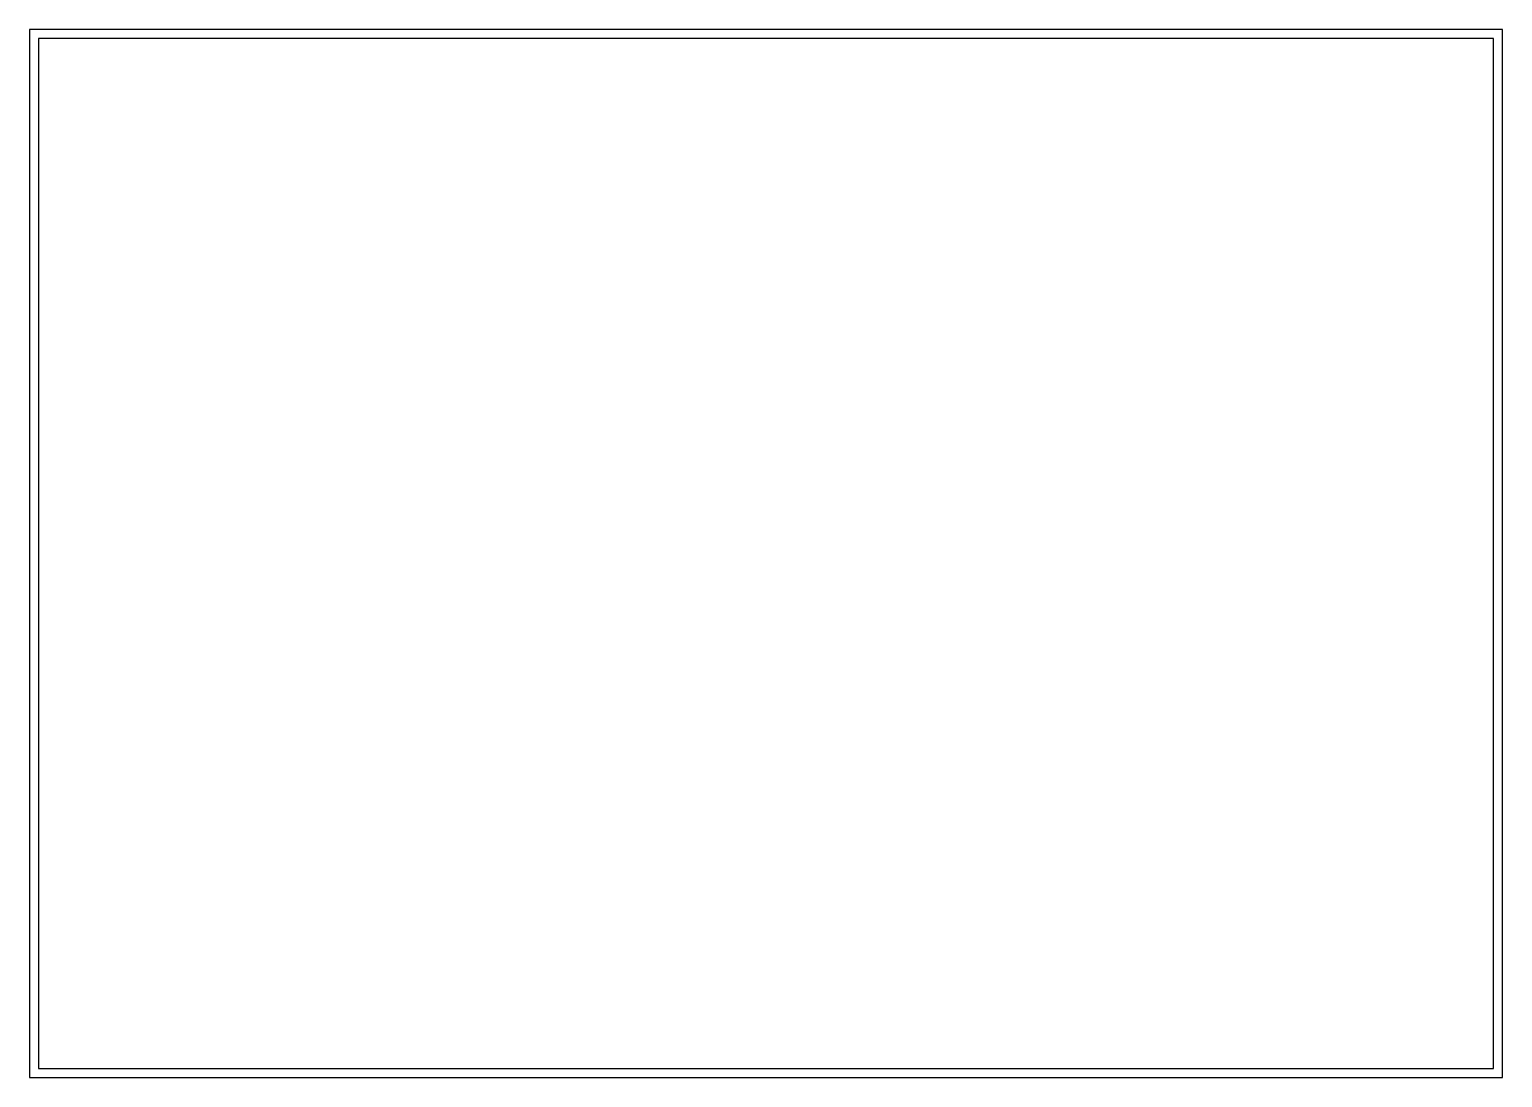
# Model space of a CAD drawing. Header units: inches. Extents: x 0 to 101660, y 0 to 72313.
import ezdxf

# ---------------------------------------------------------------- set-up
doc = ezdxf.new("R2010")
doc.units = ezdxf.units.IN
doc.header["$MEASUREMENT"] = 0

msp = doc.modelspace()

# ---------------------------------------------------------------- linework, layer by layer
for points in [[(101659.657, 0), (101659.657, 72313.3248), (0, 72313.3248), (0, 0)], [(101040.5361, 619.1209), (101040.5361, 71694.2039), (619.1209, 71694.2039), (619.1209, 619.1209)]]:
    msp.add_lwpolyline(points, close=True)

doc.saveas('drawing.dxf')
